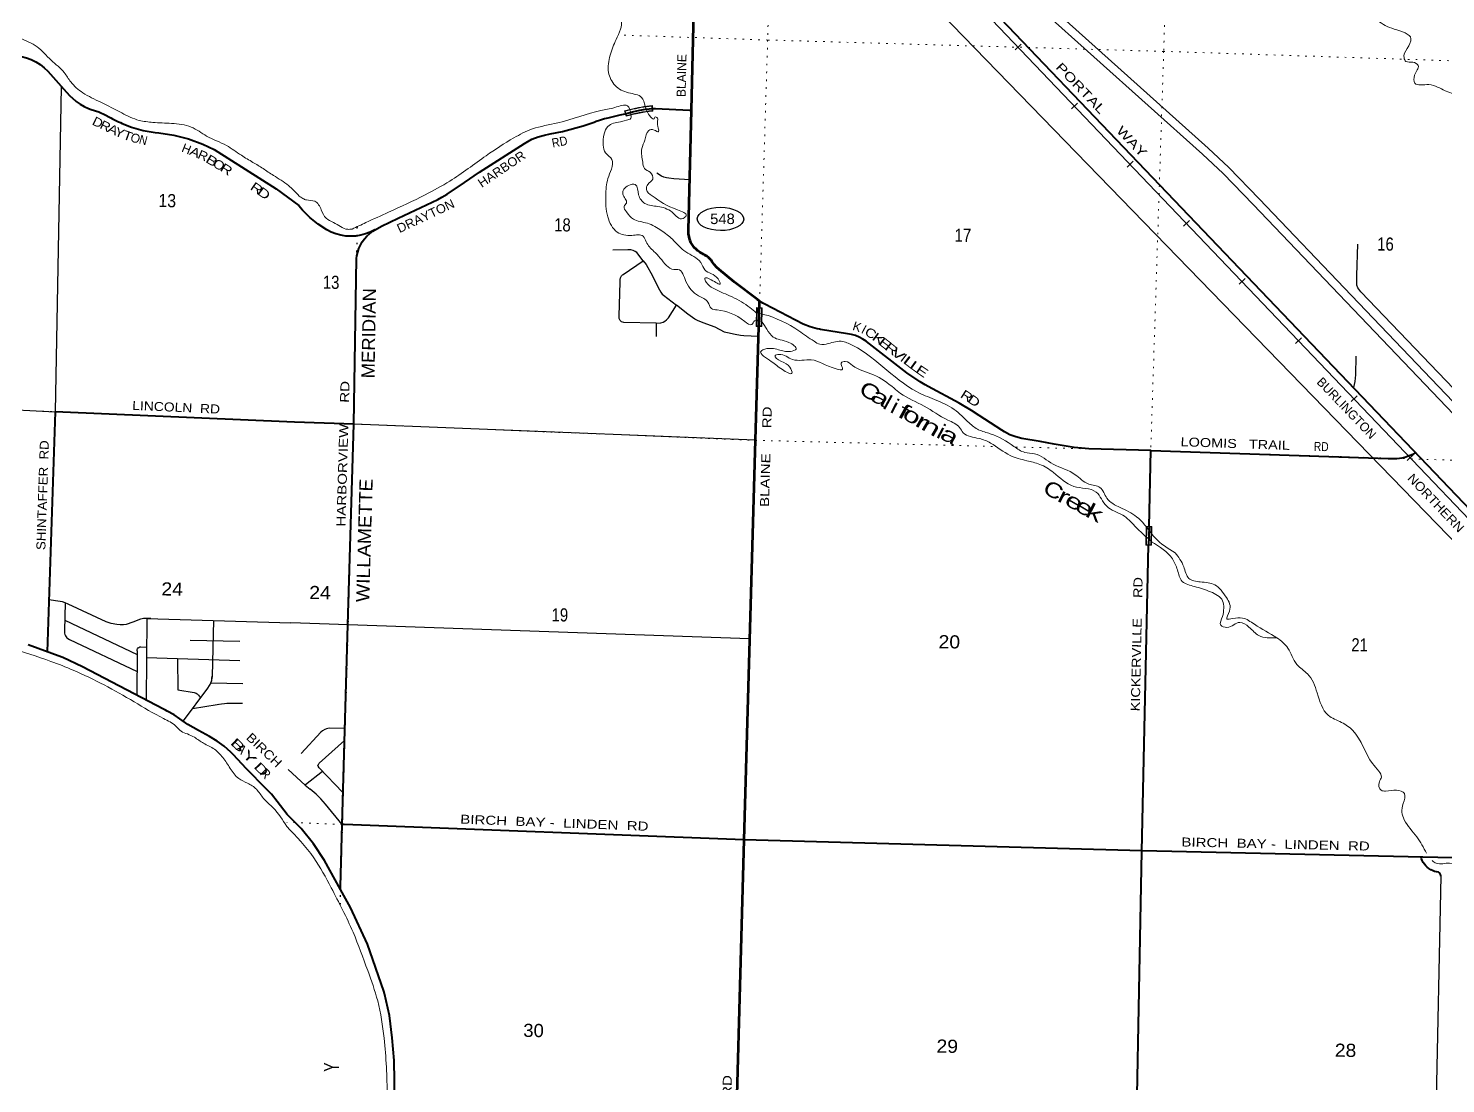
# Model space of a CAD drawing. Header units: feet. Extents: x -489137 to -242534, y 368785 to 558127.
# Drawn here: x -428352 to -409484, y 528715 to 542763 of the extents above; entities that cross this region are included whole.
import ezdxf
from ezdxf.enums import TextEntityAlignment as Align

# ---------------------------------------------------------------- set-up
doc = ezdxf.new("R2010")
doc.units = ezdxf.units.FT
doc.header["$LTSCALE"] = 70
doc.linetypes.add('DOTTED', pattern=[1.5, 0.3, -1.2])
for name, color, linetype, lineweight in [('17', 7, 'Continuous', 25), ('18', 7, 'Continuous', 35), ('23', 7, 'Continuous', 70), ('26', 7, 'Continuous', 40), ('27', 7, 'Continuous', 13), ('29', 7, 'Continuous', 25), ('34', 7, 'Continuous', 25), ('39', 7, 'Continuous', 13), ('59', 7, 'Continuous', 13), ('6', 7, 'DOTTED', 25), ('61', 7, 'Continuous', 13), ('7', 7, 'DOTTED', 13)]:
    doc.layers.add(name, color=color, linetype=linetype, lineweight=lineweight)
doc.layers.add('41', color=7, linetype='Continuous')

msp = doc.modelspace()

# ---------------------------------------------------------------- linework, layer by layer
at = {"layer": '17'}
msp.add_ellipse((-419137.41, 540226.1), major_axis=(-309.24, 1), ratio=0.500121, dxfattribs=at)
at = {"layer": '18'}
for points in [[(-403954.01, 532030.5), (-404384.24, 532412.31), (-404457.94, 532486.08), (-404482.75, 532510.92), (-404507.91, 532536.07), (-404628.31, 532656.44), (-408424.1, 536628.81), (-412045.68, 540418.86), (-412448.04, 540831.15), (-412719.92, 541087.37), (-415615.51, 543685.89), (-415638.57, 543706.59), (-415665.51, 543732.52), (-416286.85, 544330.56), (-416467.06, 544529.98), (-416487.42, 544552.51), (-416509.26, 544579.98), (-416900.42, 545071.95), (-416909.28, 545083.1), (-417286.86, 545614.21), (-417802.05, 546262.17)], [(-403904.8, 532133.69), (-404307.02, 532490.65), (-404404.48, 532588.21), (-404549.65, 532733.34), (-408324.77, 536684.08), (-410736.8, 539208.31), (-411966.55, 540495.27), (-412370.92, 540909.62), (-412645.45, 541168.34), (-415567.04, 543790.2), (-416206.52, 544405.71), (-416403.28, 544623.44), (-416830.88, 545161.25), (-417350.89, 545815.25)]]:
    msp.add_lwpolyline(points, dxfattribs=at)
at = {"layer": '23'}
for points in [[(-419522.72, 541673.76), (-419450.12, 544857.02), (-419450.09, 544858.53), (-419438.19, 545030.07), (-419426.49, 545084.32), (-419409.18, 545137.05), (-419386.46, 545187.68), (-419358.56, 545235.65), (-419355.21, 545240.71), (-419314.17, 545305.78), (-419120.59, 545619.12), (-419110.66, 545640.86), (-419089.98, 545700.3), (-419075.63, 545761.57), (-419067.76, 545824.01), (-419038.1, 546682.2)], [(-418618, 539131.95), (-418643.92, 539152.73), (-418950.67, 539384.06), (-419154.29, 539552.49), (-419189.91, 539584.44), (-419221.99, 539619.93), (-419246.52, 539653.05), (-419262.01, 539675.2), (-419279.72, 539695.61), (-419299.47, 539714.06), (-419321.04, 539730.34), (-419344.2, 539744.27), (-419358.7, 539751.42), (-419412.76, 539785.73), (-419437.71, 539801.56), (-419462.76, 539822.54), (-419463.19, 539822.9), (-419486.25, 539846.74), (-419506.69, 539872.86), (-419516, 539887.73), (-419530.52, 539912.75), (-419540.27, 539937.73), (-419544.82, 539949.4), (-419555.23, 539987.38), (-419561.61, 540026.23), (-419563.89, 540065.54), (-419563.72, 540079.02), (-419522.86, 541667.48), (-419522.72, 541673.76)], [(-418822.72, 531962.32), (-418822.72, 531962.38), (-418670.48, 537281.08), (-418627.57, 538794.51), (-418618, 539131.95)], [(-419005.76, 525281.79), (-418967.14, 526619.25), (-418822.72, 531962.32)]]:
    msp.add_lwpolyline(points, dxfattribs=at)
at = {"layer": '26'}
for p, q in [((-404610.63, 531589.76), (-417491.43, 545077.24)), ((-427995.44, 537658.84), (-428100.74, 534465.06)), ((-424806.48, 537521.01), (-427995.51, 537658.84)), ((-424021.02, 537496.13), (-424806.95, 537521.03)), ((-413432.57, 536132.65), (-413438.1, 535882.62)), ((-413529, 531814.95), (-418822.72, 531962.32))]:
    msp.add_line(p, q, dxfattribs=at)
for points in [[(-429596.96, 542706.29), (-429446.03, 542648.2), (-429339.48, 542609.35), (-429194.48, 542558.07), (-429110.39, 542534.05), (-428775.77, 542451.66), (-428445.09, 542387.96), (-428442.62, 542387.49), (-428376.53, 542370.89), (-428312.52, 542347.47), (-428251.32, 542317.49), (-428193.59, 542281.28), (-428139.95, 542239.23), (-428091.01, 542191.8), (-427879.8, 541953.08), (-427803.74, 541870.26), (-427719.43, 541795.84)], [(-427719.43, 541795.84), (-427713.95, 541791.52), (-427662.79, 541754.36), (-427608.02, 541722.75), (-427550.24, 541697.04), (-427513.91, 541684.41), (-427414.21, 541651.15), (-427318.53, 541607.65), (-427280.03, 541585.84), (-427255.19, 541571.76), (-427230.03, 541559.08), (-427151.88, 541519.68), (-427151.47, 541519.51), (-427125.99, 541508.68), (-427101.47, 541498.76), (-426977.45, 541448.62), (-426822.96, 541404.26), (-426664.67, 541376.31), (-426614.92, 541371), (-426414.34, 541341.95), (-426217.89, 541292.09), (-426027.74, 541221.97), (-425878.91, 541150.39), (-425051.07, 540625.64), (-424750.96, 540403.4)], [(-420405.27, 541626.19), (-420307.87, 541650.65), (-420212.79, 541672.68), (-420134.73, 541685.7), (-420037.19, 541696.26)], [(-420037.19, 541696.26), (-420014.29, 541695.75), (-420005.1, 541695.54), (-419552, 541675.08), (-419522.72, 541673.76)], [(-424021.02, 537496.13), (-423982, 539700.95), (-423978, 539734.49), (-423967.71, 539783.61), (-423952.35, 539831.38), (-423932.08, 539877.28), (-423907.12, 539920.82), (-423877.74, 539961.5), (-423844.28, 539998.9), (-423807.09, 540032.59), (-423766.58, 540062.2), (-423651.05, 540131.05), (-423429.39, 540237.55), (-422902.05, 540486.36), (-422848.06, 540515.05), (-422774.46, 540557.42), (-422545.27, 540711.11), (-422344.23, 540850.5), (-421745.38, 541232.12), (-421725.69, 541244.3), (-421647.33, 541285.89), (-421565.05, 541319.06), (-421479.76, 541343.44), (-421403.58, 541359.97), (-421241.22, 541391.12), (-420965.11, 541464.49), (-420844.34, 541507.26), (-420819.68, 541515.99), (-420794.34, 541525.7), (-420749.89, 541542.74), (-420682.27, 541561.69), (-420657.45, 541568.64), (-420632.27, 541574.28), (-420472.17, 541610.11), (-420405.27, 541626.19)], [(-423733, 540084.95), (-423740.65, 540080.47), (-423800.21, 540050.18), (-423862.6, 540026.29), (-423927.16, 540009.04), (-423993.16, 539998.64), (-424059.89, 539995.19), (-424126.61, 539998.74), (-424192.6, 540009.24), (-424257.13, 540026.58), (-424319.49, 540050.57), (-424379, 540080.95), (-424495.16, 540157.3), (-424602.71, 540245.38), (-424700.45, 540344.21), (-424749, 540401.95)], [(-413432.57, 536132.65), (-413410.2, 537144.15), (-414234, 537167.95), (-414429.1, 537182.53), (-414697.31, 537227.07), (-414882.24, 537263.36), (-415127.09, 537303.23), (-415207.3, 537324.61), (-415284.83, 537354.25), (-415358.83, 537391.83), (-415394.08, 537413.36), (-415770.7, 537658.87), (-415773.92, 537661.05), (-415962.35, 537774.3), (-416373.3, 537997.01), (-416412.13, 538017.71), (-416481.19, 538057.34), (-416657.6, 538176.18), (-417194.82, 538593.61), (-417199.32, 538597.07), (-417243.8, 538627.29), (-417291.19, 538652.7), (-417340.98, 538673.02), (-417392.62, 538688.02), (-417445.55, 538697.54), (-417807.2, 538756.29), (-417818.91, 538757.71), (-417849.75, 538763.8), (-417946.07, 538789.83), (-418039.15, 538825.77), (-418549.31, 539093.35), (-418573.91, 539106.18), (-418618, 539131.95)], [(-424173.52, 532167.3), (-424100.34, 534823.64), (-424021.02, 537496.13)], [(-413410.2, 537144.15), (-410250, 537036.95), (-410173.02, 537035.01)], [(-413758.33, 521115.77), (-413629.92, 526475.31), (-413528.18, 531808.81), (-413438.1, 535882.62)], [(-424907.07, 532298.37), (-425038.06, 532473.24), (-425113.11, 532567.53), (-425183.8, 532640.6), (-425447.17, 532904.11), (-425624.38, 533097.22), (-425654.89, 533128.56), (-425743.26, 533207.19), (-425839.37, 533276.15), (-425942.16, 533334.68), (-426085.57, 533414.7), (-426228.02, 533497.19), (-426335, 533573.4), (-426410.65, 533624.62), (-426502.17, 533675.44), (-426526.9, 533689.17), (-426552.17, 533702.28), (-427631.04, 534262.13), (-427894.48, 534389.44), (-427904.79, 534393.75), (-428355.89, 534557.91)], [(-424197.43, 531299.53), (-424411.34, 531684.33), (-424555.22, 531906.75), (-424721.56, 532112.9), (-424908.54, 532300.54), (-424909, 532300.95)], [(-424197.43, 531299.53), (-424196.31, 531339.95), (-424173.52, 532167.3)], [(-418822.72, 531962.32), (-418826.77, 531962.43), (-424148.38, 532166.33), (-424173.52, 532167.3)], [(-404610.63, 531589.76), (-404685.07, 531597.68), (-404705.01, 531598.65), (-408196.67, 531695.34), (-408214, 531695.95), (-413526.08, 531814.87)], [(-409549.82, 531479.17), (-409549.86, 531484.72), (-409550.48, 531490.23), (-409551.67, 531495.64), (-409553.42, 531500.9), (-409555.71, 531505.95), (-409558.51, 531510.73), (-409561.8, 531515.19), (-409565.54, 531519.29), (-409569.69, 531522.97), (-409574.2, 531526.19), (-409579.02, 531528.93), (-409581.02, 531529.8), (-409605.45, 531534.32), (-409631.02, 531540.84), (-409632.95, 531541.33), (-409659.01, 531550.96), (-409683.92, 531563.26), (-409707.41, 531578.1), (-409729.22, 531595.31), (-409749.11, 531614.71), (-409766.86, 531636.08), (-409782.29, 531659.19), (-409795.21, 531683.78), (-409805.49, 531709.59), (-409811.53, 531730.08)], [(-423467.45, 528204.18), (-423481.06, 529022.71), (-423507.68, 529323.4), (-423542.81, 529621.51), (-423608.91, 529914.31), (-423618.63, 529948.05), (-423838.23, 530571.66), (-424064.89, 531061.13), (-424197.43, 531299.53)]]:
    msp.add_lwpolyline(points, dxfattribs=at)
msp.add_arc((-410175.73, 537596.57), 561.56, 270.27598, 300.53907, dxfattribs=at)
at = {"layer": '29'}
for p, q in [((-427913.75, 541985.69), (-427995.51, 537658.84)), ((-410666, 539473.95), (-410654, 539890.95)), ((-410611.37, 539254.6), (-408482.89, 537027.1)), ((-419992.14, 538838.38), (-420426.05, 538845.86)), ((-419992.14, 538838.38), (-419996, 538659.95)), ((-418674.56, 537279.1), (-424021.02, 537496.13)), ((-427860.71, 535115.92), (-427869.71, 534749.46)), ((-426774.66, 534907.93), (-426783.85, 533822.79)), ((-426774.66, 534907.93), (-424857.9, 534851.01)), ((-427865.92, 534885.73), (-426904.7, 534429.4)), ((-425886.41, 534881.55), (-425905.3, 534138.97)), ((-418753.09, 534638.48), (-424856, 534850.95)), ((-427805.12, 534626.92), (-426904.08, 534202.42)), ((-426197.9, 534617.3), (-425538.5, 534605.23)), ((-426904.43, 534477.87), (-426907.76, 533887.41)), ((-426779.05, 534389.03), (-425535.79, 534350.24)), ((-426367.85, 534375.99), (-426363.42, 533959.4)), ((-425905.3, 534138.97), (-425907.99, 534103.14)), ((-426363.42, 533959.4), (-426145.43, 533922.11)), ((-425968.36, 533979.88), (-426291.92, 533543.57)), ((-425924.39, 534049.82), (-425968.36, 533979.88)), ((-425924.39, 534049.82), (-425495.56, 534041.86)), ((-426168.72, 533707.36), (-425839.95, 533763.26)), ((-425839.95, 533763.26), (-425818.37, 533766.74)), ((-424141.25, 533284.23), (-424480.63, 532980.31)), ((-424436, 532870.95), (-424662, 532690.95)), ((-424482.1, 532918.82), (-424166.23, 532590.73)), ((-409549.85, 531479.17), (-409651.89, 526433.99))]:
    msp.add_line(p, q, dxfattribs=at)
for points in [[(-419545, 540745.95), (-419758.08, 540760.5), (-419827.63, 540768.23), (-419857, 540772.87), (-419892.56, 540783.7), (-419923.47, 540797.62), (-419985.3, 540834.74)], [(-420166.16, 539670.15), (-420251.94, 539777.64), (-420273.58, 539794.66), (-420298.32, 539805.48), (-420332.32, 539813.22), (-420369.42, 539814.76), (-420571.91, 539811.67)], [(-420473.01, 539418.95), (-420467.58, 539444.35), (-420456.76, 539467.55), (-420442.85, 539481.47), (-420435.12, 539487.66), (-420166.16, 539670.15)], [(-420166.16, 539670.15), (-420127.51, 539617.57), (-420044.04, 539469.1), (-419968.3, 539312.89), (-419932.75, 539252.57), (-419914.2, 539226.28), (-419895.65, 539209.27), (-419725, 539077.95)], [(-420486.97, 538932.98), (-420475, 539389.95), (-420473.01, 539418.95)], [(-410611.37, 539254.6), (-410651.67, 539310.22), (-410665.58, 539342.7), (-410668.68, 539381.36), (-410666, 539473.95)], [(-419992.14, 538838.38), (-419931.98, 538843.5), (-419902.61, 538851.23), (-419877.88, 538863.61), (-419854.69, 538882.17), (-419829.96, 538910), (-419725, 539077.95)], [(-418632, 538661.95), (-418829.08, 538671.06), (-418873.13, 538676.47), (-418943.46, 538689.62), (-419046.26, 538708.95), (-419065.19, 538713.98), (-419082.58, 538720.55), (-419209.33, 538785.51), (-419367, 538841.19), (-419444.28, 538875.21), (-419478.3, 538893.77), (-419574.13, 538958.73), (-419725, 539077.95)], [(-420426.05, 538845.86), (-420454.44, 538855.87), (-420472.99, 538874.43), (-420485.36, 538899.18), (-420486.97, 538932.98)], [(-410680, 538399.95), (-410686.23, 538150.81), (-410695.5, 538062.65), (-410712.51, 537983.78)], [(-428847.14, 537702.08), (-427995.44, 537658.84)], [(-427860.71, 535115.92), (-427897.59, 535129.34), (-427926.92, 535135.55), (-428078.1, 535153.61)], [(-426774.66, 534907.93), (-426817.87, 534905.84), (-426834.79, 534902.45), (-426857.36, 534896.25), (-426961.15, 534857.87), (-427049.15, 534829.08), (-427083, 534821.74), (-427128.13, 534822.3), (-427175.52, 534826.26), (-427248.85, 534842.62), (-427315.42, 534864.64), (-427823.12, 535099.43), (-427860.71, 535115.92)], [(-427869.71, 534749.46), (-427869.37, 534713.65), (-427866.55, 534694.46), (-427859.22, 534678.09), (-427847.94, 534661.72), (-427837.22, 534649.31), (-427824.25, 534639.15), (-427805.12, 534626.92)], [(-426904.43, 534477.87), (-426902.48, 534492.68), (-426899.66, 534502.84), (-426891.2, 534515.83), (-426880.48, 534522.6), (-426866.94, 534528.24), (-426853.4, 534530.5), (-426779.5, 534527.68)], [(-425924.39, 534049.82), (-425915.83, 534066.28), (-425911.32, 534078.13), (-425907.93, 534106.92), (-425905.3, 534138.97)], [(-426145.43, 533922.11), (-426129.07, 533917.56), (-426115.54, 533911.35), (-426102.56, 533903.45), (-426090.71, 533892.72), (-426084.51, 533885.95), (-426072.66, 533869.02), (-426064.2, 533851.52)], [(-425839.95, 533763.26), (-425778.74, 533773.08), (-425742.64, 533777.59), (-425709.92, 533779.85), (-425498.94, 533782.11)], [(-424139, 533443.95), (-424348.96, 533445.37), (-424382.31, 533438.02), (-424403.21, 533431.8), (-424435.43, 533412.01), (-424459.73, 533393.35), (-424721.96, 533110.62)], [(-424894, 532895.95), (-424666, 532689.95), (-424601.49, 532637.01)], [(-424482.1, 532918.82), (-424492.51, 532939.86), (-424495.9, 532953.43), (-424491.38, 532964.74), (-424480.63, 532980.31)], [(-424173.52, 532167.3), (-424395.3, 532437.73), (-424456.34, 532505.59), (-424521.89, 532568.92), (-424601.49, 532637.01)]]:
    msp.add_lwpolyline(points, dxfattribs=at)
msp.add_arc((-426745.83, 534461.8), 445.24, 86.69116, 93.75246, dxfattribs=at)
at = {"layer": '34'}
for p, q in [((-415214.03, 542477.57), (-415134.04, 542553.96)), ((-414466.01, 541690.54), (-414386.02, 541766.93)), ((-413723.59, 540916.93), (-413643.6, 540993.33)), ((-412975.58, 540129.91), (-412895.58, 540206.3)), ((-412233.16, 539356.3), (-412153.17, 539432.7)), ((-411485.14, 538569.27), (-411405.15, 538645.67)), ((-410742.73, 537795.67), (-410662.74, 537872.06)), ((-409994.71, 537008.64), (-409914.72, 537085.03))]:
    msp.add_line(p, q, dxfattribs=at)
at = {"layer": '34', "lineweight": 13}
for points in [[(-421900.28, 549556.14), (-421899, 549554.95), (-421625, 549267.95), (-419030.54, 546551.3), (-398171.7, 524710.01), (-397269.06, 523749.26), (-394752.82, 521071.05)], [(-421680.54, 548609.75), (-421598.99, 548523.9), (-394753.49, 520882.81)]]:
    msp.add_lwpolyline(points, dxfattribs=at)
at = {"layer": '34'}
msp.add_lwpolyline([(-419029.74, 546552.05), (-398170.9, 524710.76)], dxfattribs=at)
at = {"layer": '39'}
msp.add_line((-420471.03, 541520.86), (-420340.27, 541554.34), dxfattribs=at)
msp.add_arc((-420377.79, 541589.39), 51.37, 316.94898, 22.40293, dxfattribs=at)
for points in [[(-424747.34, 540531.4), (-424888.5, 540670.75), (-425088.96, 540805.38), (-425227.31, 540896.56), (-425361.73, 540979.57), (-425516.24, 541073.02), (-425714.74, 541203.57), (-425978.1, 541329.01), (-426182.82, 541449.53), (-426445.28, 541497.98), (-426694.08, 541511.79), (-426875.88, 541538.79), (-427109.26, 541637.45), (-427386.55, 541779.3), (-427627.61, 541906.43), (-427787.45, 542050.59), (-427872.7, 542173.39), (-428048.4, 542340.07), (-428236.1, 542517.05), (-428459.16, 542629.74), (-428718.88, 542726.76), (-429039.83, 542790.26), (-429308.39, 542836.77), (-429577.7, 542970.4), (-429776.06, 543111.08), (-429968.04, 543271.92), (-430253.04, 543440.22), (-430524.52, 543563.75), (-430925.03, 543723.63), (-431177.8, 543881.32), (-431421.93, 544075.35), (-431654.33, 544240.84), (-431873.97, 544448.68), (-432098.64, 544589.75), (-432270.41, 544748.26), (-432345.63, 544864.84), (-432452.36, 544902.88), (-432556.54, 544977.35), (-432765.91, 545195.16), (-432869.92, 545419.52), (-432984.96, 545581.25), (-433195.85, 545833.53), (-433330.96, 546007.7), (-433569.17, 546329.26), (-433707.56, 546556.15), (-433912.97, 546905.57), (-434016.44, 547166.39), (-434108.72, 547362.21), (-434139.06, 547640.17), (-434062.17, 547914.52), (-433885.77, 548347.42), (-433692.08, 548579.52), (-433466.18, 548799), (-433262.58, 549016.78), (-433100.16, 549186.55), (-432902.27, 549428.72), (-432727.95, 549582.11), (-432390.5, 549816.14), (-431991.97, 550073.57), (-431575.08, 550340.86), (-431109.97, 550583.12), (-430742.18, 550676.93), (-430435.2, 550765.57), (-430158.43, 550864.78), (-430024.25, 550903.3), (-429968.77, 550959.2), (-429926.66, 551069.98), (-429861.84, 551210.82), (-429738.12, 551364.96), (-429561.57, 551532.5), (-429463.23, 551612.07), (-429387.19, 551689.94), (-429318.32, 551830.71), (-429221.42, 551950.82), (-429192.34, 552001.03), (-429291.33, 552014.65), (-429346.73, 552102.57), (-429369.83, 552183.94), (-429321.25, 552292.21)], [(-420225.14, 545565.6), (-420388.04, 545504.75), (-420499.36, 545352.06), (-420510, 545145.44), (-420423.68, 544745.1), (-420407.18, 544436.81), (-420400.2, 544179.32), (-420372.78, 543935.76), (-420371.42, 543881.01), (-420376.44, 543802.03), (-420339.62, 543663.75), (-420352.06, 543475.4), (-420507.73, 543011.11), (-420512.46, 542956.45), (-420460.9, 542862.58), (-420468.35, 542751.19), (-420526.78, 542614.08), (-420606.37, 542404.25), (-420627.39, 542177.49), (-420540.32, 542004.15), (-420361.14, 541904.68), (-420187.57, 541843.79), (-420138.83, 541727.11)], [(-411411.82, 543423.44), (-411299.55, 543322.76), (-411111.76, 543263.73), (-410998.79, 543219.79), (-410876, 543111.95), (-410663.63, 543112.34), (-410548.76, 543058.25), (-410380.85, 542865.68), (-410169.39, 542753.66), (-409945.97, 542625.27), (-409996.2, 542496.16), (-410038.27, 542371.01), (-410012.49, 542324.08), (-409919.39, 542312.81), (-409851.03, 542267.39), (-409897.18, 542140.25), (-409896.44, 542034.85), (-409708.19, 542014.32), (-409490.3, 541930.59), (-409081.91, 541844.55), (-408837.33, 541788.88), (-408624.16, 541816.69), (-408425.74, 541964.27), (-408266.87, 542027.19), (-408197.2, 541922.98), (-408317, 541739.99), (-408243.9, 541585.05), (-408067.36, 541601.15), (-407938.76, 541674.58), (-407932.01, 541678.79)], [(-420330.29, 541608.97), (-420377.44, 541732.6), (-420543.92, 541710.3), (-420730.91, 541667.98), (-421302.49, 541504.67), (-421641.98, 541423.67), (-421888.69, 541305.06), (-422256.44, 541068.33), (-422742.99, 540729.68), (-423069.54, 540547.18), (-423556.81, 540315.96), (-423858.49, 540177.74), (-424042, 540090.95)], [(-420138.83, 541727.11), (-420063.09, 541580.81), (-420022.83, 541558.03), (-420010.37, 541582.2), (-419978.12, 541567.62), (-419976.69, 541518.95), (-419965.54, 541435.72), (-419964.11, 541387.05), (-420020.59, 541410.04), (-420093.64, 541402.82), (-420145.87, 541275.76), (-420183.72, 541164.74), (-420186.93, 541067.49), (-420173.79, 540982.2), (-420150.48, 540898.82), (-420074.09, 540847.21), (-420038.7, 540757.6), (-420106.47, 540685.46), (-420123.53, 540616.75), (-420047.51, 540534.75), (-419709.29, 540346.19), (-419594.69, 540269.81), (-419635.69, 540231.79), (-419782.65, 540314.66), (-419972.23, 540391.96), (-420144.03, 540432.55), (-420227.76, 540547.08), (-420272.71, 540683.43), (-420364.08, 540670.35), (-420438.43, 540557.75), (-420391.25, 540437.59), (-420420.17, 540393.35), (-420388.64, 540320), (-420296.58, 540223.61), (-420110.77, 540168.66), (-419925.48, 540071.14), (-419778.93, 539955.85), (-419600.59, 539787.48), (-419401.64, 539647.23), (-419346.11, 539547.24), (-419169.18, 539429.56), (-419143.65, 539362.36), (-419260.55, 539416.48), (-419345.44, 539435.75), (-419327.82, 539384.87), (-419235.57, 539304.7), (-419015.88, 539202.71), (-418772.29, 539065.97), (-418681.98, 538991.91), (-418662.35, 538974.69)], [(-418585.81, 538855.89), (-418683.47, 538870.31), (-418722.57, 538822.14), (-418815.33, 538861.78), (-419182.36, 539014.21), (-419259.13, 539035.41), (-419304.75, 539117.04), (-419429.36, 539203.68), (-419597.29, 539394.23), (-419704.8, 539553.63), (-419757.49, 539554.27), (-419940.11, 539704.45), (-420026.16, 539794.68), (-420127.96, 539923.61), (-420167.62, 539995.04), (-420317.47, 540006.99), (-420511.53, 540049.89), (-420638.73, 540256.15), (-420665.69, 540538.22), (-420636.59, 540762.85), (-420590.44, 540889.98), (-420582.8, 541017.58), (-420666.85, 541105.76), (-420698.04, 541207.48), (-420688.1, 541357.35), (-420637.66, 541455.48), (-420471.03, 541520.86)], [(-424042, 540090.95), (-424100, 540087.95), (-424290.19, 540180.97), (-424386.82, 540234.84), (-424452.34, 540347.12), (-424538.09, 540461.66), (-424649.36, 540479.23), (-424697.78, 540498.06), (-424747.34, 540531.4)], [(-418662.35, 538974.69), (-418568.27, 538955.55), (-418095.07, 538736.69), (-417892.25, 538597.2), (-417813.68, 538557.73), (-417704.12, 538566.53), (-417509.19, 538594.57), (-417438.53, 538571.41), (-416528.19, 537927.96), (-416290.29, 537823.72), (-416028.41, 537690.81), (-415827.9, 537512.04), (-415701.34, 537419.29), (-415545.91, 537366.73), (-415231.76, 537198.73), (-415086.81, 537117.92), (-414957.33, 537098.1), (-414709.66, 536963.34), (-414415.46, 536821.94), (-414236.6, 536696.12), (-414085.93, 536650.71), (-413993.63, 536508.72), (-413817.91, 536385.03), (-413599.38, 536260.71), (-413398.11, 536033.98)], [(-413397.29, 535928.53), (-413621.16, 536137.33), (-413783.56, 536283.21), (-413996.97, 536401.34), (-414136.55, 536589.51), (-414435.6, 536666.11), (-414704.94, 536851.81), (-414888.08, 536959.43), (-415061.8, 537008.16), (-415279.86, 537077.7), (-415543.37, 537243.06), (-415694.65, 537303.68), (-415907, 537380.95), (-415954.32, 537450.74), (-416111.24, 537547.91), (-416427.19, 537734.17), (-416742, 537903.95), (-416827, 537972.95), (-417099.08, 538151.77), (-417379.32, 538274.77), (-417475.95, 538328.64), (-417530.95, 538307.01), (-417513.7, 538225.73), (-417598.79, 538228.79), (-417929.73, 538350.37), (-418178.98, 538355.43), (-418360.58, 538422.5), (-418411.45, 538406.9), (-418333.33, 538330.96), (-418212.64, 538254.5), (-418187.29, 538173.11), (-418314.4, 538221.28), (-418461.05, 538328.46), (-418597.18, 538467.94), (-418546.19, 538493.67), (-418365.89, 538485.4), (-418206.04, 538463.19), (-418130.65, 538494.7), (-418226.89, 538581), (-418436.8, 538654.49), (-418520.65, 538758.88), (-418585.81, 538855.89)], [(-413398.11, 536033.98), (-413353.48, 535982.06), (-413084.31, 535782.18)], [(-411731.99, 534650.95), (-411970.81, 534680.21), (-412103.21, 534793.29), (-412224.06, 534855.57), (-412397.17, 534788.76), (-412477.89, 534818.12), (-412456.21, 534933.39), (-412438.63, 535044.65), (-412453.63, 535144.15), (-412614.35, 535261.64), (-412828.33, 535333.15), (-412991.67, 535402.03), (-413054.66, 535554.81), (-413121.78, 535701.56), (-413399.46, 535929.9)], [(-413084.31, 535782.18), (-412971.05, 535596.36), (-412904.03, 535441.5), (-412750.55, 535395.04), (-412556.46, 535354.17), (-412402.44, 535186.09), (-412362.09, 535005.21), (-412395.8, 534900.22), (-412320.74, 534905.39), (-412188.89, 534913.92), (-412029.77, 534830.91), (-411729.96, 534650.93)], [(-433769.83, 530838.19), (-433783.94, 530980.19), (-433742.79, 531163.92), (-433734.82, 531293.44), (-433821.88, 531292.7), (-433957.33, 531304.84), (-434046, 531332.48), (-434026.78, 531401.07), (-433989.46, 531461.29), (-433898.44, 531455.89), (-433746.55, 531459.71), (-433677.14, 531499.2), (-433631.07, 531603.85), (-433530.73, 532096.62), (-433504.18, 532112.43), (-433370.57, 532112.48), (-433263.25, 532122.38), (-433186.01, 532136.08), (-433170.5, 532089.26), (-433180.07, 532034.66), (-433199.03, 531800.01), (-433208.31, 531719.13), (-433279.89, 531698.91), (-433409.63, 531657.29), (-433475.73, 531567.11), (-433572.16, 531341.67), (-433685.9, 531039.51), (-433673.28, 530933.99), (-433643.72, 530878.86), (-433600.74, 530910.64), (-433474.52, 531097.15), (-433353.92, 531176.39), (-432831.07, 531490.72), (-432536.27, 531715.25), (-432208.91, 531951.46), (-431883.33, 532203.89), (-431604.51, 532442.84), (-430610.08, 533303.18), (-430218.1, 533666.04), (-429938.51, 533957.64), (-429774.59, 534230.7), (-429679.44, 534369.06), (-429553.28, 534551.53), (-429525.66, 534640.24), (-429567.92, 534657.08), (-429656.71, 534676.62), (-429727.02, 534714.12), (-429724.55, 534744.47), (-429663.41, 534771.92), (-429497.57, 534761.37), (-429142.39, 534685.21), (-428614.4, 534521.42), (-428050.28, 534336.84), (-427754.42, 534219.02), (-426944.73, 533799.88), (-426551.24, 533575.28), (-426388.72, 533475.65), (-426316.87, 533405.71), (-426234.39, 533370.05), (-426141.91, 533326.15), (-426019.58, 533247.36), (-425872.99, 533166.19), (-425763.24, 533057.21), (-425664.15, 532911.92), (-425550.75, 532776.55), (-425434.22, 532716.08), (-425315.99, 532633.31), (-425220.59, 532512.38), (-425092.87, 532386.93), (-424912.62, 532139.88)], [(-411729.96, 534650.93), (-411583.68, 534513.35), (-411464.73, 534295.03), (-411322.35, 534169.65), (-411195.72, 533916.78), (-411047.34, 533619.05), (-410870.14, 533523.66), (-410719.43, 533416.43), (-410457.27, 532975.44), (-410375.37, 532877.15), (-410339.88, 532795.64), (-410366.97, 532735.17), (-410344.04, 532621.38), (-410283.36, 532610.51), (-410137.27, 532622.92), (-410034.46, 532577.08), (-410048.25, 532443.48), (-410065.88, 532328.16), (-410034.67, 532228.46), (-409867.21, 531999.42), (-409739.37, 531783.22)], [(-424912.62, 532139.88), (-424551.79, 531721.93), (-424319.53, 531321.84), (-424028.8, 530730.51), (-423834.37, 530221.42), (-423701.49, 529816.46), (-423616.36, 529318.84), (-423577.07, 528554.23), (-423595.26, 528061.92), (-423596.96, 527591.7), (-423568.13, 527131.25), (-423538.78, 526879.56), (-423499.12, 526801.7), (-423461.68, 526720.52), (-423486.49, 526680.29), (-423450.61, 526465), (-423487.87, 526070.21), (-423562.05, 525666.71), (-423633.8, 525243), (-423763.75, 524727.72), (-423872.22, 524311.5), (-424018.56, 524112.62), (-424206.64, 523718.38), (-424284.19, 523564.5)], [(-409665.12, 531684.23), (-409610.01, 531649.69), (-409433.64, 531651.6), (-409163.58, 531524.68), (-408856.9, 531409.47), (-408647.84, 531267.07), (-408397.33, 531032.96), (-408296.99, 530950.67), (-408190.79, 531016.26), (-408122.58, 530958.68), (-408130, 530849.32), (-408017.4, 530774.98), (-407892.79, 530688.34), (-407906.31, 530577.03), (-407921.88, 530463.71), (-407784.59, 530419.48), (-407693.79, 530385.94), (-407671.18, 530245.81), (-407648.99, 530071.23), (-407698.82, 529974.55), (-407594.7, 529869.91), (-407510.18, 529820.24), (-407486.73, 529749.01), (-407538.81, 529634.11), (-407501.57, 529364.08), (-407504, 529165.48), (-407479.54, 529011.14), (-407323.39, 528851.14), (-406917.68, 528712.44), (-406793.66, 528577.15), (-406644.53, 528506.43), (-406547.13, 528515.38), (-406435.27, 528380.24), (-406214.28, 528219.46), (-405978.6, 528099.03), (-405791.61, 527975.15), (-405642.95, 527865.92), (-405529.86, 527665.91), (-405479.89, 527442.34), (-405341.02, 527361.61), (-405217.47, 527354.02), (-405023.88, 527272.62), (-404457.78, 526999.92)]]:
    msp.add_spline(points, degree=3, dxfattribs=at)
at = {"layer": '59'}
for p, q in [((-418583.41, 539044.45), (-418589.53, 538794.53)), ((-418589.53, 538794.53), (-418664.51, 538796.36))]:
    msp.add_line(p, q, dxfattribs=at)
msp.add_lwpolyline([(-418664.51, 538796.36), (-418658.39, 539046.29), (-418583.41, 539044.45)], dxfattribs=at)
msp.add_lwpolyline([(-418650.59, 539038.09), (-418591.6, 539036.65), (-418597.32, 538802.72), (-418656.31, 538804.16)], close=True, dxfattribs=at)
at = {"layer": '6'}
msp.add_line((-423976.57, 540119.94), (-424021.02, 537496.13), dxfattribs=at)
msp.add_lwpolyline([(-424021.02, 537496.13), (-424173.38, 532167.29), (-424203.27, 531095.77)], dxfattribs=at)
at = {"layer": '61'}
for p, q in [((-420051.65, 541727.23), (-420046.02, 541668.5)), ((-420044.43, 541735.67), (-420037.27, 541661.01)), ((-420395.11, 541592.14), (-420415.25, 541664.38)), ((-420389.64, 541602.3), (-420405.49, 541659.15)), ((-420340.47, 541676.87), (-420338.89, 541677.26)), ((-413395.54, 536131.78), (-413401.79, 535881.86)), ((-413401.79, 535881.86), (-413476.76, 535883.73))]:
    msp.add_line(p, q, dxfattribs=at)
msp.add_lwpolyline([(-413476.76, 535883.73), (-413470.52, 536133.66), (-413395.54, 536131.78)], dxfattribs=at)
msp.add_lwpolyline([(-413462.72, 536125.46), (-413403.73, 536123.98), (-413409.58, 535890.05), (-413468.56, 535891.52)], close=True, dxfattribs=at)
for centre, radius, start, end in [((-419864.79, 539802.91), 1941.39, 104.24293, 106.47616), ((-419864.79, 539802.9), 1941.39, 95.31227, 104.19464), ((-419864.79, 539802.9), 1933.39, 95.54649, 104.19464), ((-419864.79, 539802.91), 1933.39, 104.24293, 106.23989), ((-419864.79, 539802.89), 1866.39, 95.2783, 106.51746), ((-419864.79, 539802.89), 1874.39, 95.54866, 106.26093)]:
    msp.add_arc(centre, radius, start, end, dxfattribs=at)
at = {"layer": '7'}
msp.add_line((-429320.32, 537718.18), (-424806.95, 537521.03), dxfattribs=at)
for points in [[(-418434.18, 545533.9), (-418510.04, 542607.8), (-418620, 539046.44)], [(-413189.29, 544170.82), (-413237.77, 542456.53), (-413410.2, 537144.15), (-413432.21, 536131.95)], [(-394381, 541944.95), (-397152.24, 542098.78), (-402518.47, 542190.39), (-407868.5, 542281.79), (-413237.77, 542456.53), (-418510.04, 542607.8), (-420487.53, 542674.41)], [(-418627.83, 538792.6), (-418674.56, 537279.1), (-418824.72, 531964.43), (-418971.15, 526623.36), (-419121.93, 521258.01), (-419194.21, 515847.13), (-419218.94, 510512.68), (-419251.74, 509513.09)], [(-424806.95, 537521.03), (-424021.02, 537496.13), (-418674.56, 537279.1), (-416272.03, 537217.51), (-415479.76, 537197.2)], [(-415204.45, 537190.15), (-413410.2, 537144.15), (-408067.25, 536971.76), (-402654.69, 536855.27), (-397319.13, 536741.75), (-396918.93, 536728.05)], [(-413437.7, 535879.85), (-413526.08, 531814.87), (-413629.95, 526473.28), (-413758.33, 521115.77), (-413832.12, 515747.47), (-413902.42, 510437.21), (-413918.88, 509412.5)], [(-403327.97, 531566.93), (-408196.67, 531695.34), (-413526.08, 531814.87), (-418750.46, 531960.74), (-424173.38, 532167.29), (-424909.09, 532192.43)]]:
    msp.add_lwpolyline(points, dxfattribs=at)

# ---------------------------------------------------------------- texts
at = {"layer": '17'}
msp.add_text('BLAINE', height=120, rotation=88.694, dxfattribs=at).set_placement((-419602.95, 541847.89))
at = {"layer": '17', "width": 1.05}
msp.add_text('548', height=140, dxfattribs=at).set_placement((-419111.35, 540157.79), align=Align.CENTER)
at = {"layer": '17', "width": 1.25}
for s, rotation, p in [('BLAINE      RD', 88.382, (-418492.87, 536391.04)), ('BLAINE     RD', 88.43, (-419020.27, 527545.8))]:
    msp.add_text(s, height=120, rotation=rotation, dxfattribs=at).set_placement(p)
at = {"layer": '27'}
for s, rotation, width, p in [('PORTAL     WAY', 313.682, 1.35, (-414683.41, 542238.31)), ('RD', 10.861, 0.9, (-421370.69, 541174.89)), ('HARBOR', 34.135, 1.05, (-422315.72, 540637.95)), ('DRAYTON', 25.259, 1.05, (-423410.1, 540036.14)), ('HARBORVIEW     RD', 88.362, 1.25, (-424130.55, 536128.93)), ('LINCOLN  RD', 357.525, 1.15, (-426970.54, 537684.61)), ('SHINTAFFER  RD', 88.112, 1.1, (-428126.21, 535816.89)), ('LOOMIS   TRAIL', 358.057, 1.2, (-413014.57, 537200.77)), ('RD', 358.057, 0.85, (-411240.83, 537139.65)), ('KICKERVILLE     RD', 88.754, 1.2, (-413557.02, 533670.49)), ('BIRCH', 316.218, 1.15, (-425461.62, 533310.99)), ('BIRCH  BAY -  LINDEN  RD', 357.806, 1.25, (-422604.19, 532177.22)), ('BIRCH  BAY -  LINDEN  RD', 358.718, 1.25, (-413003.31, 531873.18))]:
    msp.add_text(s, height=120, rotation=rotation, dxfattribs=dict(at, width=width)).set_placement(p)
for s, rotation, width, p in [('D', 334.409, 1.15, (-427452.96, 541457.82)), ('R', 333.869, 1.15, (-427351.65, 541409.12)), ('A', 335.107, 1.25, (-427248.53, 541361.28)), ('Y', 338.197, 1.15, (-427157.48, 541319.47)), ('T', 340.392, 1.25, (-427047.64, 541276.48)), ('N', 345.332, 0.9, (-426836.15, 541218.35)), ('A', 335.682, 1.25, (-426157.11, 541059.63)), ('R', 336.892, 1.1, (-426049.25, 541014.58)), ('B', 328.706, 1.4, (-425939.81, 540951.06)), ('O', 328.706, 1.2, (-425845.32, 540894.66)), ('R', 328.086, 1.3, (-425745.99, 540835.19)), ('R', 325.314, 1.35, (-425344.84, 540583.79)), ('D', 323.782, 1.4, (-425250.8, 540517.71)), ('C', 328.841, 1.25, (-417168.59, 538654.69)), ('K', 323.936, 1.45, (-417068.48, 538581.8)), ('E', 322.431, 1.55, (-416981.39, 538516.78)), ('R', 322.431, 1.45, (-416895.8, 538447.76)), ('V', 321.931, 1.6, (-416810.11, 538381.54)), ('I', 322.431, 1.15, (-416734.94, 538328.18)), ('L', 322.431, 1.8, (-416657.01, 538271.95)), ('L', 324.191, 1.7, (-416572.43, 538209.58)), ('E', 325.887, 1.45, (-416487.51, 538148.76)), ('R', 327.223, 1.3, (-415891.78, 537818.75)), ('D', 325.007, 1.35, (-415796.64, 537755.18)), ('B', 316.222, 1.8, (-425603.14, 533178.02)), ('Y', 314.037, 1.8, (-425450.76, 533021.45)), ('D', 314.037, 1.65, (-425293.12, 532859.14))]:
    msp.add_text(s, height=120, rotation=rotation, dxfattribs=dict(at, width=width)).set_placement(p, align=Align.CENTER)
for s, rotation, p in [('O', 339.056, (-426947.68, 541244.75)), ('H', 338.241, (-426267.95, 541103.43)), ('K', 342.234, (-417337.77, 538734.78)), ('I', 331.829, (-417255.79, 538703.17)), ('A', 314.574, (-425555.8, 533128.22)), ('R', 315.402, (-425235.67, 532799.98))]:
    msp.add_text(s, height=120, rotation=rotation, dxfattribs=at).set_placement(p, align=Align.CENTER)
at = {"layer": '34'}
msp.add_text('BURLINGTON', height=120, rotation=313.682, dxfattribs=at).set_placement((-411210.08, 538047.22))
at = {"layer": '34', "width": 1.1}
msp.add_text('NORTHERN', height=120, rotation=313.682, dxfattribs=at).set_placement((-410002.58, 536765.45))
at = {"layer": '41'}
for s, rotation, width, p in [('C', 329.163, 1.35, (-417200.53, 537846.1)), ('a', 331.338, 1.55, (-417056.9, 537766.02)), ('l', 331.338, 1.2, (-416958.04, 537694.74)), ('i', 332.512, 1.2, (-416862, 537643.39)), ('f', 330.685, 1.7, (-416740.96, 537573.17)), ('o', 329.907, 1.5, (-416635.94, 537525.39)), ('r', 329.577, 1.65, (-416500.75, 537444.43)), ('n', 329.862, 1.6, (-416380.74, 537376.58)), ('i', 331.918, 1.25, (-416245.24, 537308.24)), ('a', 331.832, 1.5, (-416132.54, 537259.05)), ('C', 331.874, 1.3, (-414752.58, 536528.17)), ('r', 333.199, 1.55, (-414608, 536447.17)), ('e', 330.118, 1.5, (-414476.61, 536378.78)), ('e', 329.016, 1.5, (-414341.09, 536303.04)), ('k', 332.392, 1.6, (-414203.8, 536226.76)), ('Y', 88.897, 0.7, (-424217.24, 528932.24))]:
    msp.add_text(s, height=200, rotation=rotation, dxfattribs=dict(at, width=width)).set_placement(p, align=Align.CENTER)
at = {"layer": '6'}
for s, rotation, width, p in [('MERIDIAN', 89.029, 1.05, (-423743.8, 538102.29)), ('WILLAMETTE', 88.362, 1.1, (-423814.29, 535122.98))]:
    msp.add_text(s, height=175, rotation=rotation, dxfattribs=dict(at, width=width)).set_placement(p)
at = {"layer": '7'}
for s, rotation, width, p in [('13', 359.152, 0.9, (-426620.69, 540384.42)), ('18', 359.303, 0.85, (-421353.3, 540061.08)), ('17', 359.303, 0.85, (-416021.99, 539922.89)), ('16', 359.303, 0.85, (-410396.7, 539805.92)), ('13', 359.303, 0.85, (-424432.76, 539296.95)), ('24', 359.152, 1.1, (-426581.57, 535214.44)), ('24', 359.303, 1.1, (-424613.02, 535166.34)), ('19', 359.303, 0.85, (-421387.72, 534869.71)), ('20', 359.303, 1.1, (-416235.49, 534511.23)), ('21', 359.303, 0.85, (-410740.99, 534470.67)), ('30', 359.303, 1.05, (-421763.63, 529337.84)), ('29', 359.303, 1.1, (-416263.09, 529128.07)), ('28', 359.303, 1.1, (-410961.07, 529073.74))]:
    msp.add_text(s, height=175, rotation=rotation, dxfattribs=dict(at, width=width)).set_placement(p)

doc.saveas('drawing.dxf')
